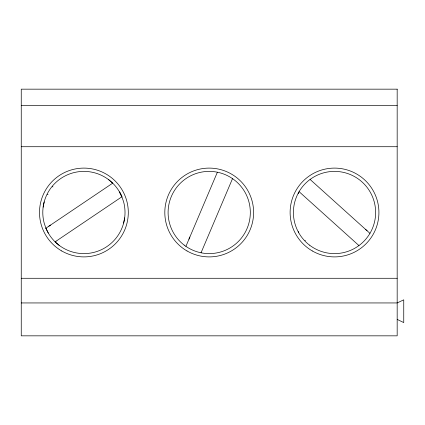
<?xml version="1.0" encoding="UTF-8"?>
<svg xmlns="http://www.w3.org/2000/svg" width="425" height="425" viewBox="0 0 425 425"><rect width="100%" height="100%" fill="white"/><g stroke="black" fill="none" stroke-linecap="round" stroke-linejoin="round"><path stroke-width="0.64" d="M43.143 207.134L44.184 201.902M123.627 223.098L124.663 217.866M188.95 239.195L189.863 237.033M185.906 246.367L217.382 172.21M201.041 252.79L232.518 178.633M55.967 241.262L55.33 241.692M305.038 240.672L305.357 240.369M48.896 226.196L50.532 225.091M48.301 233.054L45.911 228.209L112.699 183.159L108.641 179.663M45.911 228.209A41.113 41.113 0 0 0 97.107 251.435A41.113 41.113 0 0 0 123.617 201.859L121.885 196.77L119.505 191.946L121.895 196.791L55.107 241.841L59.165 245.337M21.25 105.613L397.173 105.613M21.25 146.721L397.173 146.721M21.25 278.279L397.173 278.279M21.25 302.945L397.173 302.945L403.75 299.832L403.75 322.575L397.173 319.409M47.419 194.294L48.02 194.592M365.665 229.479L367.088 230.764M52.456 186.548L52.971 186.973M310.085 179.435L369.957 233.341M299.083 191.659L358.95 245.565M45.921 228.23L44.195 223.141A41.113 41.113 0 0 1 70.699 173.565A41.113 41.113 0 0 1 121.895 196.791M298.355 192.435L298.355 193.763M298.355 231.519L298.355 232.842M397.173 89.165L21.25 89.165L21.25 335.835L397.173 335.835L397.173 89.165M61.705 250.952A44.402 44.402 0 0 0 128.302 212.5A44.402 44.402 0 0 0 61.705 174.048A44.402 44.402 0 0 0 61.705 250.952M312.317 250.952A44.402 44.402 0 0 0 378.919 212.5A44.402 44.402 0 0 0 312.317 174.048A44.402 44.402 0 0 0 312.317 250.952M187.011 250.952A44.402 44.402 0 0 0 253.613 212.5A44.402 44.402 0 0 0 187.011 174.048A44.402 44.402 0 0 0 187.011 250.952M309.49 245.113A41.113 41.113 0 0 0 375.28 217.866A41.113 41.113 0 0 0 318.787 174.516A41.113 41.113 0 0 0 309.49 245.113M184.184 245.113A41.113 41.113 0 0 0 249.969 217.866A41.113 41.113 0 0 0 193.476 174.516A41.113 41.113 0 0 0 184.184 245.113"/></g></svg>
